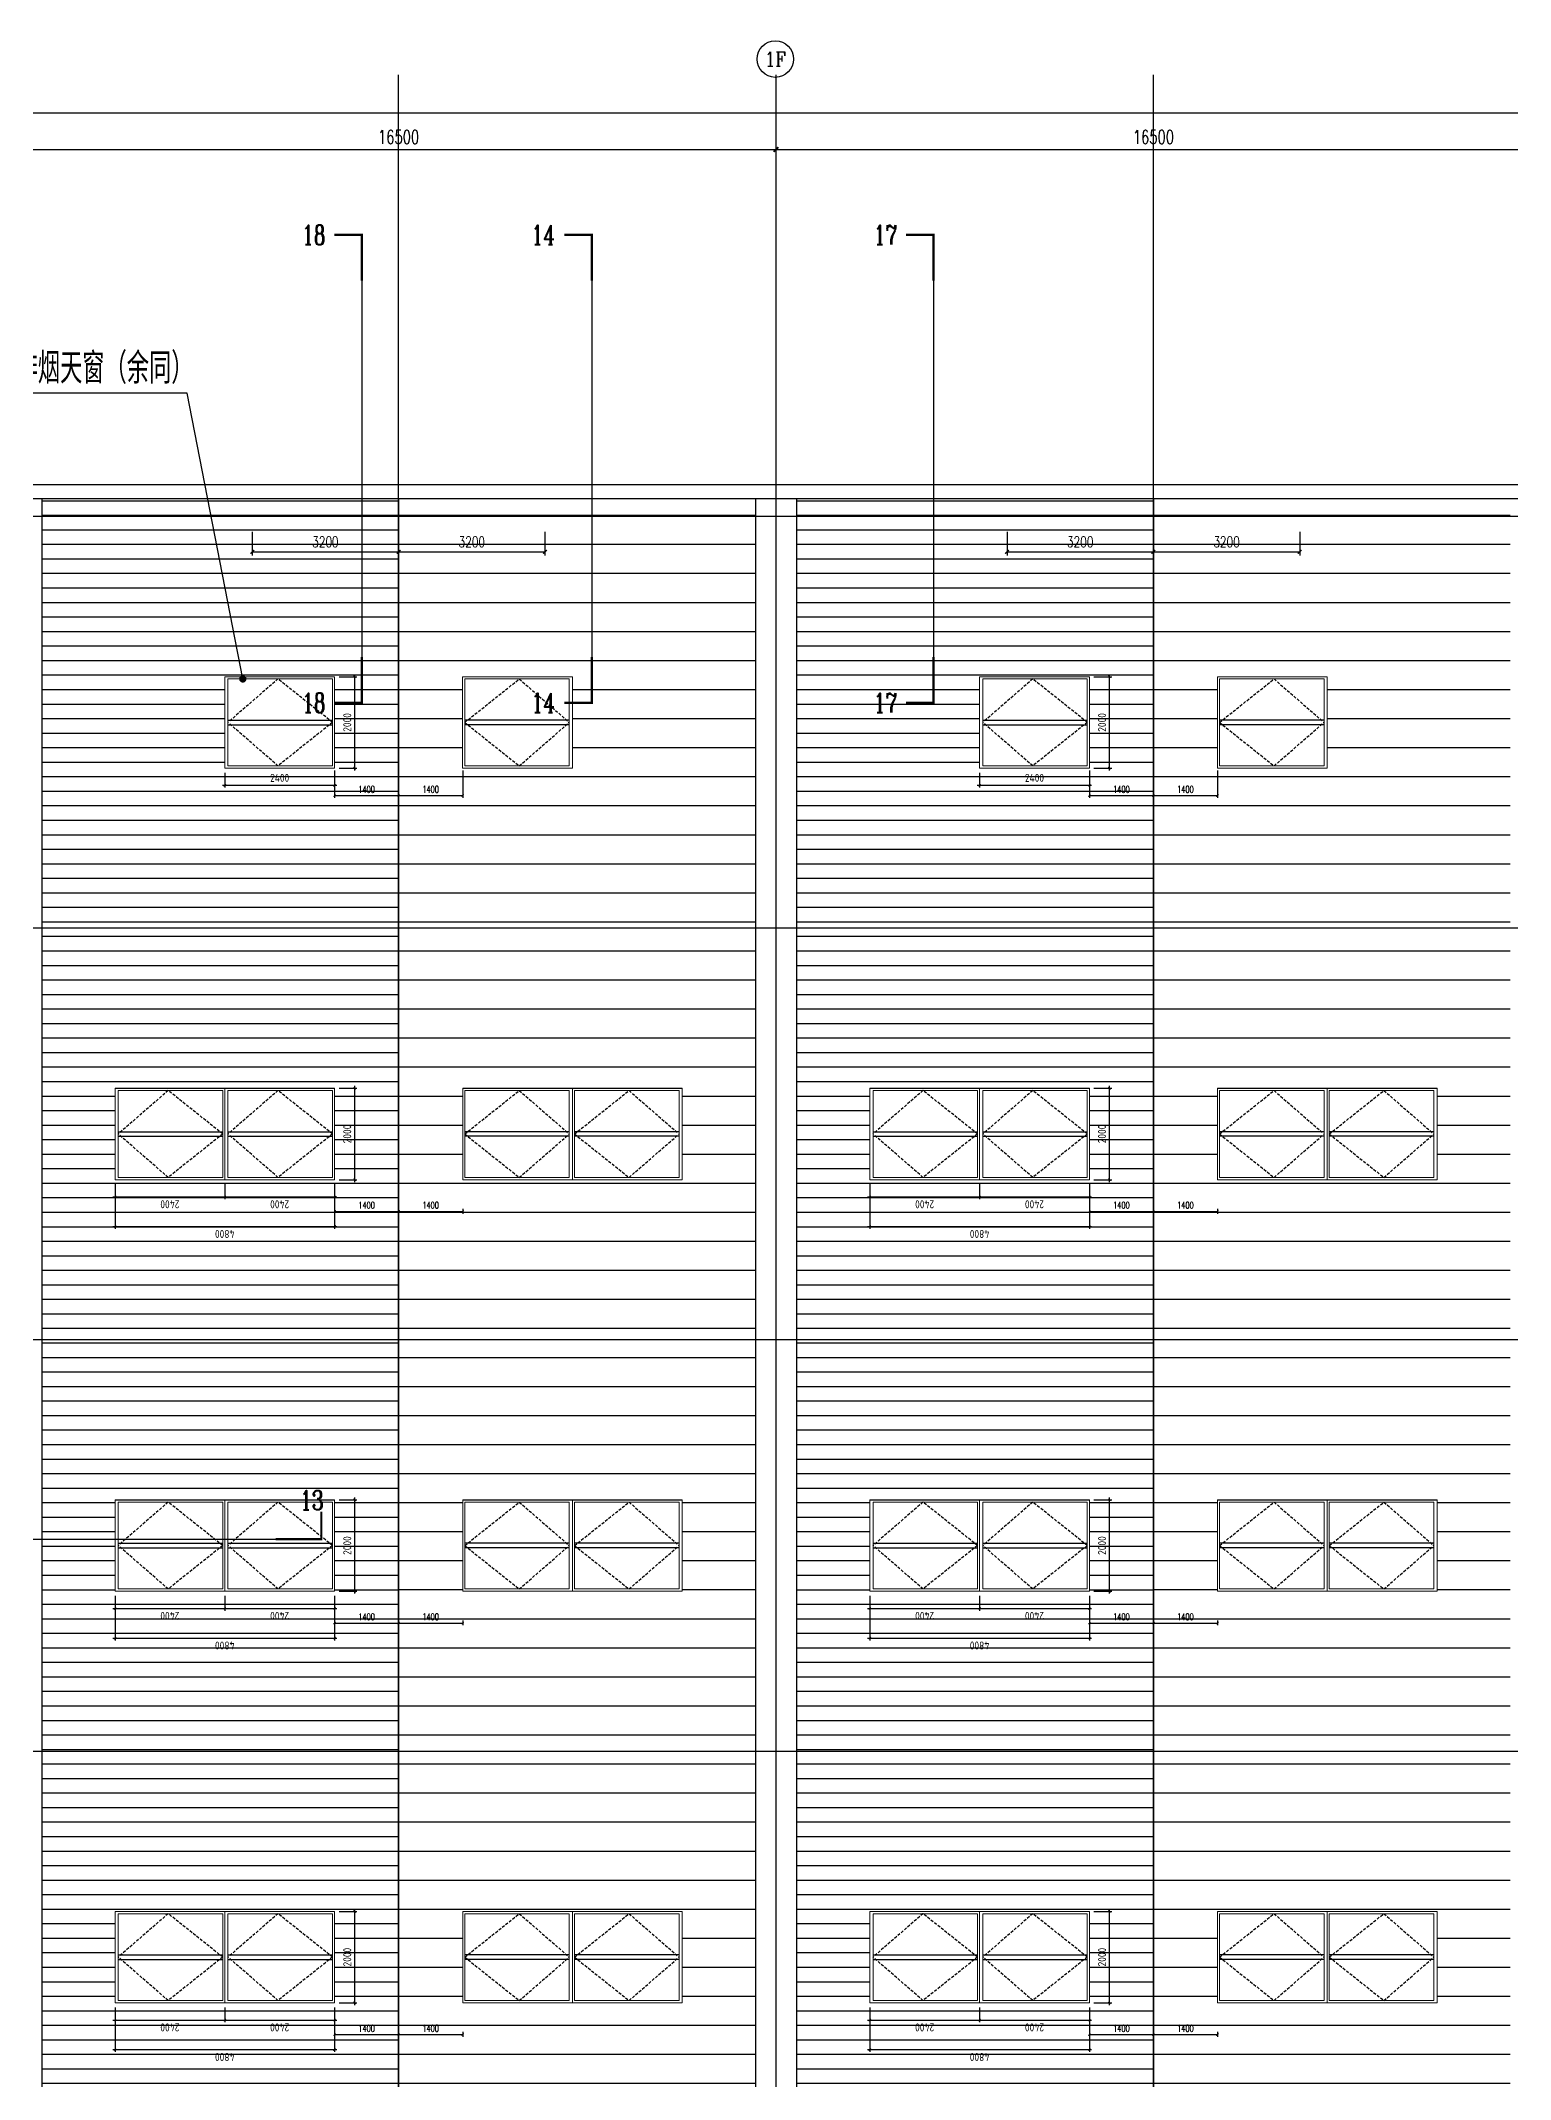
# Model space of a CAD drawing. Extents: x -954573 to 446329, y 489853 to 1226784.
# Drawn here: x 273473 to 305596, y 797650 to 842226 of the extents above; entities that cross this region are included whole.
import ezdxf
from ezdxf.enums import TextEntityAlignment as Align

# ---------------------------------------------------------------- set-up
doc = ezdxf.new("R2010")
doc.units = 0
doc.header["$LTSCALE"] = 10
doc.header["$MEASUREMENT"] = 0
for name, pattern in [('10平面$0$DOTE', [2.42, 2, -0.2, 0.02, -0.2]), ('10平面$0$HIDDEN', [9.525, 6.35, -3.175]), ('10平面$1$DASH', [0.35, 0.25, -0.1])]:
    doc.linetypes.add(name, pattern=pattern)
doc.layers.get('Defpoints').update_dxf_attribs({"color": 210})
for name, color, linetype in [('10平面$0$A-AXIS-D', 8, 'Continuous'), ('10平面$0$A-AXIS-DOTE', 8, '10平面$0$DOTE'), ('10平面$0$A-AXIS-DP', 8, 'Continuous'), ('10平面$0$A-AXIS-SYMB', 8, 'Continuous'), ('10平面$0$A-HATCH-2', 8, 'Continuous'), ('10平面$0$A-LIN-V', 8, 'Continuous'), ('10平面$0$A-SFCE', 8, 'Continuous'), ('10平面$0$A-WINDOW', 8, 'Continuous'), ('10平面$0$AS-WALL', 8, 'Continuous'), ('10平面$0$DIM_SYMB', 8, 'Continuous'), ('10平面$0$PUB_TEXT', 8, 'Continuous'), ('10平面$0$参考线', 8, 'Continuous'), ('10平面$0$外框', 1, '10平面$0$HIDDEN'), ('A-LIN-V', 9, 'Continuous')]:
    doc.layers.add(name, color=color, linetype=linetype)
doc.layers.add('10平面$0$成型线', color=3, linetype='Continuous', lineweight=18)
doc.styles.add('10平面$0$_TCH_AXIS', font='COMPLEX', dxfattribs={"bigfont": 'GBCBIG'})
doc.styles.add('10平面$0$_TCH_DIM', font='SIMPLEX', dxfattribs={"bigfont": 'GBCBIG'})
doc.styles.add('10平面$0$_TCH_DIM_T3', font='SIMPLEX', dxfattribs={"width": 0.705882, "bigfont": 'GBCBIG'})
doc.styles.add('10平面$0$_TCH_LABEL', font='COMPLEX', dxfattribs={"bigfont": 'GBCBIG'})
doc.styles.add('10平面$0$Standard', font='gbenor.shx', dxfattribs={"bigfont": 'gbcbig.shx'})
doc.dimstyles.new('10平面$0$50', dxfattribs={"dimscale": 50, "dimtxt": 3.5, "dimasz": 1, "dimexe": 1, "dimexo": 2, "dimgap": 1.5, "dimtad": 1, "dimdec": 0, "dimzin": 12, "dimdsep": 46, "dimtxsty": '10平面$0$Standard', "dimblk": '10平面$0$_ArchTick', "dimcen": 0.1, "dimdle": 1, "dimclrd": 3, "dimclre": 3, "dimclrt": 7, "dimadec": 0, "dimazin": 0, "dimtfac": 1, "dimtdec": 0, "dimtix": 1, "dimtmove": 2, "dimatfit": 3, "dimfxl": 0, "dimtolj": 1, "dimtzin": 0, "dimarcsym": 0})
doc.dimstyles.new('10平面$0$_TCH_ARCH&&100', dxfattribs={"dimtxt": 297.5, "dimasz": 100, "dimexe": 100, "dimexo": 100, "dimgap": 126.25, "dimtad": 1, "dimdec": 0, "dimzin": 0, "dimdsep": 46, "dimtxsty": '10平面$0$_TCH_DIM_T3', "dimblk": '10平面$0$_ArchTick', "dimcen": 0.09, "dimclrt": 7, "dimazin": 2, "dimtfac": 1, "dimtdec": 0, "dimtix": 1, "dimtmove": 2, "dimatfit": 3, "dimfxl": 0, "dimtolj": 1, "dimtzin": 0, "dimarcsym": 0})
doc.dimstyles.new('10平面$0$_TCH_ARCH&&50', dxfattribs={"dimtxt": 148.75, "dimasz": 50, "dimexe": 50, "dimexo": 50, "dimgap": 63.125, "dimtad": 1, "dimdec": 0, "dimzin": 0, "dimdsep": 46, "dimtxsty": '10平面$0$_TCH_DIM_T3', "dimblk": '10平面$0$_ArchTick', "dimcen": 0.09, "dimclrt": 7, "dimazin": 2, "dimtfac": 1, "dimtdec": 0, "dimtix": 1, "dimtmove": 2, "dimatfit": 3, "dimfxl": 0, "dimtolj": 1, "dimtzin": 0, "dimarcsym": 0})
doc.dimstyles.new('10平面$0$_TCH_ARCH&&80', dxfattribs={"dimtxt": 238, "dimasz": 80, "dimexe": 80, "dimexo": 80, "dimgap": 101, "dimtad": 1, "dimdec": 0, "dimzin": 0, "dimdsep": 46, "dimtxsty": '10平面$0$_TCH_DIM_T3', "dimblk": '10平面$0$_ArchTick', "dimcen": 0.09, "dimclrt": 7, "dimazin": 2, "dimtfac": 1, "dimtdec": 0, "dimtix": 1, "dimtmove": 2, "dimatfit": 3, "dimfxl": 0, "dimtolj": 1, "dimtzin": 0, "dimarcsym": 0})
pattern_1 = [(180, (-500100, 0), (-6e-14, -635), [])]
pattern_2 = [(180, (-500100, 0), (-3e-14, -317.5), [])]

# ---------------------------------------------------------------- blocks, each defined once
blk = doc.blocks.new('10平面$0$rrrrrrrrrrrrrrrrrrrrr')
at = {"layer": '10平面$0$A-HATCH-2'}
h = blk.add_hatch(dxfattribs=at)
h.set_pattern_fill('ANSI31', color=256, scale=200, angle=135)
h.set_pattern_definition(pattern_2)
h.paths.add_polyline_path([(-226604.2, 832220), (-218804.2, 832220), (-218804.2, 830430), (-218859, 746374.3), (-218804.2, 741420), (-226604.2, 741420)])
h = blk.add_hatch(dxfattribs=at)
h.set_pattern_fill('ANSI31', color=256, scale=400, angle=135)
h.set_pattern_definition(pattern_1)
h.paths.add_polyline_path([(-211004.2, 832220), (-218804.2, 832220), (-218804.2, 830430), (-218749.4, 746374.3), (-218804.2, 741420), (-211004.2, 741420)])
h = blk.add_hatch(dxfattribs=at)
h.set_pattern_fill('ANSI31', color=256, scale=200, angle=135)
h.set_pattern_definition(pattern_2)
h.paths.add_polyline_path([(-210104.2, 832220), (-202304.2, 832220), (-202304.2, 830430), (-202359, 746374.3), (-202304.2, 741420), (-210104.2, 741420)])
h = blk.add_hatch(dxfattribs=at)
h.set_pattern_fill('ANSI31', color=256, scale=400, angle=135)
h.set_pattern_definition(pattern_1)
h.paths.add_polyline_path([(-194504.2, 832220), (-202304.2, 832220), (-202304.2, 830430), (-202249.4, 746374.3), (-202304.2, 741420), (-194504.2, 741420)])
at = {"layer": '10平面$0$A-LIN-V'}
for points in [[(-226604.2, 832220), (-226604.2, 741420)], [(-211004.2, 832220), (-211004.2, 741420)], [(-210104.2, 832220), (-210104.2, 741420)]]:
    blk.add_lwpolyline(points, dxfattribs=at)
at = {"layer": '10平面$0$A-SFCE'}
for p, q in [((-230998, 832220), (-144154.2, 832220)), ((-218804.2, 832220), (-218804.2, 741420)), ((-202304.2, 832220), (-202304.2, 741420))]:
    blk.add_line(p, q, dxfattribs=at)
blk.add_lwpolyline([(-254054.1, 759320), (-254654.2, 759320), (-254654.2, 760283.3), (-231216.1, 832520), (-144154.2, 832520)], dxfattribs=at)
blk = doc.blocks.new('10平面$0$_ArchTick')
at = {"color": 0, "linetype": 'ByBlock', "const_width": 0.4}
blk.add_lwpolyline([(-0.5, -0.5), (0.5, 0.5)], dxfattribs=at)
blk = doc.blocks.new('*D3461')
at = {"layer": 'Defpoints', "color": 3, "lineweight": -2}
for p, q in [((105313, -25069), (105313, -25459)), ((107313, -25069), (107313, -25459)), ((105263, -25409), (107363, -25409))]:
    blk.add_line(p, q, dxfattribs=at)
at = {"layer": 'Defpoints', "color": 0}
for p in [(105313, -24969), (107313, -24969), (107313, -25409)]:
    blk.add_point(p, dxfattribs=at)
at = {"layer": 'Defpoints', "color": 3, "lineweight": -2, "xscale": 50, "yscale": 50, "zscale": 50, "rotation": 180}
blk.add_blockref('10平面$0$_ArchTick', (105313, -25409), dxfattribs=at)
at = {"layer": 'Defpoints', "color": 3, "lineweight": -2, "xscale": 50, "yscale": 50, "zscale": 50}
blk.add_blockref('10平面$0$_ArchTick', (107313, -25409), dxfattribs=at)
at = {"layer": 'Defpoints', "color": 7, "insert": (106313, -25246), "char_height": 175, "attachment_point": 5, "style": '10平面$0$Standard'}
blk.add_mtext('\\A1;2000', dxfattribs=at)
blk = doc.blocks.new('*D3462')
at = {"layer": 'Defpoints', "color": 3, "lineweight": -2}
for p, q in [((105213, -22569), (104888, -22569)), ((104938, -22519), (104938, -25019)), ((105213, -24969), (104888, -24969))]:
    blk.add_line(p, q, dxfattribs=at)
at = {"layer": 'Defpoints', "color": 0}
for p in [(105313, -22569), (104938, -24969), (105313, -24969)]:
    blk.add_point(p, dxfattribs=at)
at = {"layer": 'Defpoints', "color": 3, "lineweight": -2, "xscale": 50, "yscale": 50, "zscale": 50}
for p, rotation in [((104938, -22569), 90), ((104938, -24969), 270)]:
    blk.add_blockref('10平面$0$_ArchTick', p, dxfattribs=dict(at, rotation=rotation))
at = {"layer": 'Defpoints', "color": 7, "insert": (104776, -23769), "char_height": 175, "attachment_point": 5, "rotation": 90, "style": '10平面$0$Standard'}
blk.add_mtext('\\A1;2400', dxfattribs=at)
blk = doc.blocks.new('*D3463')
at = {"layer": 'Defpoints', "color": 3, "lineweight": -2}
for p, q in [((105213, -20169), (104240, -20169)), ((104290, -20119), (104290, -25019)), ((105213, -24969), (104240, -24969))]:
    blk.add_line(p, q, dxfattribs=at)
at = {"layer": 'Defpoints', "color": 0}
for p in [(105313, -20169), (104290, -24969), (105313, -24969)]:
    blk.add_point(p, dxfattribs=at)
at = {"layer": 'Defpoints', "color": 3, "lineweight": -2, "xscale": 50, "yscale": 50, "zscale": 50}
for p, rotation in [((104290, -20169), 90), ((104290, -24969), 270)]:
    blk.add_blockref('10平面$0$_ArchTick', p, dxfattribs=dict(at, rotation=rotation))
at = {"layer": 'Defpoints', "color": 7, "insert": (104128, -22569), "char_height": 175, "attachment_point": 5, "rotation": 90, "style": '10平面$0$Standard'}
blk.add_mtext('\\A1;4800', dxfattribs=at)
blk = doc.blocks.new('*D3464')
at = {"layer": 'Defpoints', "color": 3, "lineweight": -2}
for p, q in [((105213, -20169), (104888, -20169)), ((104938, -20119), (104938, -22619)), ((105213, -22569), (104888, -22569))]:
    blk.add_line(p, q, dxfattribs=at)
at = {"layer": 'Defpoints', "color": 0}
for p in [(105313, -20169), (104938, -22569), (105313, -22569)]:
    blk.add_point(p, dxfattribs=at)
at = {"layer": 'Defpoints', "color": 3, "lineweight": -2, "xscale": 50, "yscale": 50, "zscale": 50}
for p, rotation in [((104938, -20169), 90), ((104938, -22569), 270)]:
    blk.add_blockref('10平面$0$_ArchTick', p, dxfattribs=dict(at, rotation=rotation))
at = {"layer": 'Defpoints', "color": 7, "insert": (104776, -21369), "char_height": 175, "attachment_point": 5, "rotation": 90, "style": '10平面$0$Standard'}
blk.add_mtext('\\A1;2400', dxfattribs=at)
blk = doc.blocks.new('*D3469')
at = {"layer": '10平面$0$A-WINDOW', "color": 0, "lineweight": -2}
for p, q in [((368233, 714320), (368340, 714320)), ((368290, 712920), (368290, 714320)), ((368233, 712920), (368340, 712920))]:
    blk.add_line(p, q, dxfattribs=at)
at = {"layer": 'Defpoints', "color": 0}
for p in [(368183, 714320), (368290, 714320), (368183, 712920)]:
    blk.add_point(p, dxfattribs=at)
at = {"layer": '10平面$0$A-WINDOW', "color": 0, "lineweight": -2, "xscale": 50, "yscale": 50, "zscale": 50}
for p, rotation in [((368290, 714320), 90), ((368290, 712920), 270)]:
    blk.add_blockref('10平面$0$_ArchTick', p, dxfattribs=dict(at, rotation=rotation))
at = {"layer": '10平面$0$A-WINDOW', "color": 7, "insert": (368153, 713620), "char_height": 148.8, "attachment_point": 5, "rotation": 90, "style": '10平面$0$_TCH_DIM_T3'}
blk.add_mtext('\\A1;1400', dxfattribs=at)
blk = doc.blocks.new('*D3470')
at = {"layer": '10平面$0$A-WINDOW', "color": 0, "lineweight": -2}
for p, q in [((368233, 715720), (368340, 715720)), ((368290, 714320), (368290, 715720)), ((368233, 714320), (368340, 714320))]:
    blk.add_line(p, q, dxfattribs=at)
at = {"layer": 'Defpoints', "color": 0}
for p in [(368183, 715720), (368290, 715720), (368183, 714320)]:
    blk.add_point(p, dxfattribs=at)
at = {"layer": '10平面$0$A-WINDOW', "color": 0, "lineweight": -2, "xscale": 50, "yscale": 50, "zscale": 50}
for p, rotation in [((368290, 715720), 90), ((368290, 714320), 270)]:
    blk.add_blockref('10平面$0$_ArchTick', p, dxfattribs=dict(at, rotation=rotation))
at = {"layer": '10平面$0$A-WINDOW', "color": 7, "insert": (368153, 715020), "char_height": 148.8, "attachment_point": 5, "rotation": 90, "style": '10平面$0$_TCH_DIM_T3'}
blk.add_mtext('\\A1;1400', dxfattribs=at)
blk = doc.blocks.new('*D3466')
at = {"layer": 'Defpoints', "color": 3, "lineweight": -2}
for p, q in [((279996, 747320), (280385, 747320)), ((280335, 745270), (280335, 747370)), ((279996, 745320), (280385, 745320))]:
    blk.add_line(p, q, dxfattribs=at)
at = {"layer": 'Defpoints', "color": 0}
for p in [(279896, 747320), (280335, 747320), (279896, 745320)]:
    blk.add_point(p, dxfattribs=at)
at = {"layer": 'Defpoints', "color": 3, "lineweight": -2, "xscale": 50, "yscale": 50, "zscale": 50}
for p, rotation in [((280335, 747320), 90), ((280335, 745320), 270)]:
    blk.add_blockref('10平面$0$_ArchTick', p, dxfattribs=dict(at, rotation=rotation))
at = {"layer": 'Defpoints', "color": 7, "insert": (280173, 746320), "char_height": 175, "attachment_point": 5, "rotation": 90, "style": '10平面$0$Standard'}
blk.add_mtext('\\A1;2000', dxfattribs=at)
blk = doc.blocks.new('*D3467')
at = {"layer": 'Defpoints', "color": 3, "lineweight": -2}
for p, q in [((277446, 744945), (279946, 744945)), ((277496, 745220), (277496, 744895)), ((279896, 745220), (279896, 744895))]:
    blk.add_line(p, q, dxfattribs=at)
at = {"layer": 'Defpoints', "color": 0}
for p in [(277496, 745320), (279896, 745320), (279896, 744945)]:
    blk.add_point(p, dxfattribs=at)
at = {"layer": 'Defpoints', "color": 3, "lineweight": -2, "xscale": 50, "yscale": 50, "zscale": 50, "rotation": 180}
blk.add_blockref('10平面$0$_ArchTick', (277496, 744945), dxfattribs=at)
at = {"layer": 'Defpoints', "color": 3, "lineweight": -2, "xscale": 50, "yscale": 50, "zscale": 50}
blk.add_blockref('10平面$0$_ArchTick', (279896, 744945), dxfattribs=at)
at = {"layer": 'Defpoints', "color": 7, "insert": (278696, 745108), "char_height": 175, "attachment_point": 5, "style": '10平面$0$Standard'}
blk.add_mtext('\\A1;2400', dxfattribs=at)
blk = doc.blocks.new('*D3473')
at = {"layer": '10平面$0$A-WINDOW', "color": 0, "lineweight": -2}
for p, q in [((296396, 826270), (296396, 825670)), ((297796, 826270), (297796, 825670)), ((296396, 825720), (297796, 825720))]:
    blk.add_line(p, q, dxfattribs=at)
at = {"layer": 'Defpoints', "color": 0}
for p in [(296396, 826320), (297796, 826320), (297796, 825720)]:
    blk.add_point(p, dxfattribs=at)
at = {"layer": '10平面$0$A-WINDOW', "color": 0, "lineweight": -2, "xscale": 50, "yscale": 50, "zscale": 50, "rotation": 180}
blk.add_blockref('10平面$0$_ArchTick', (296396, 825720), dxfattribs=at)
at = {"layer": '10平面$0$A-WINDOW', "color": 0, "lineweight": -2, "xscale": 50, "yscale": 50, "zscale": 50}
blk.add_blockref('10平面$0$_ArchTick', (297796, 825720), dxfattribs=at)
at = {"layer": '10平面$0$A-WINDOW', "color": 7, "insert": (297096, 825858), "char_height": 148.8, "attachment_point": 5, "style": '10平面$0$_TCH_DIM_T3'}
blk.add_mtext('\\A1;1400', dxfattribs=at)
blk = doc.blocks.new('*D3474')
at = {"layer": '10平面$0$A-WINDOW', "color": 0, "lineweight": -2}
for p, q in [((297796, 826270), (297796, 825670)), ((299196, 826270), (299196, 825670)), ((297796, 825720), (299196, 825720))]:
    blk.add_line(p, q, dxfattribs=at)
at = {"layer": 'Defpoints', "color": 0}
for p in [(297796, 826320), (299196, 826320), (299196, 825720)]:
    blk.add_point(p, dxfattribs=at)
at = {"layer": '10平面$0$A-WINDOW', "color": 0, "lineweight": -2, "xscale": 50, "yscale": 50, "zscale": 50, "rotation": 180}
blk.add_blockref('10平面$0$_ArchTick', (297796, 825720), dxfattribs=at)
at = {"layer": '10平面$0$A-WINDOW', "color": 0, "lineweight": -2, "xscale": 50, "yscale": 50, "zscale": 50}
blk.add_blockref('10平面$0$_ArchTick', (299196, 825720), dxfattribs=at)
at = {"layer": '10平面$0$A-WINDOW', "color": 7, "insert": (298496, 825858), "char_height": 148.8, "attachment_point": 5, "style": '10平面$0$_TCH_DIM_T3'}
blk.add_mtext('\\A1;1400', dxfattribs=at)
blk = doc.blocks.new('*D2930')
at = {"layer": '10平面$0$A-AXIS-D', "color": 0, "lineweight": -2}
for p, q in [((-6218, 34220), (-6218, 35127)), ((-6218, 35027), (10282, 35027)), ((10282, 34220), (10282, 35127))]:
    blk.add_line(p, q, dxfattribs=at)
at = {"layer": 'Defpoints', "color": 0}
for p in [(10282, 35027), (-6218, 34120), (10282, 34120)]:
    blk.add_point(p, dxfattribs=at)
at = {"layer": '10平面$0$A-AXIS-D', "color": 0, "lineweight": -2, "xscale": 100, "yscale": 100, "zscale": 100, "rotation": 180}
blk.add_blockref('10平面$0$_ArchTick', (-6218, 35027), dxfattribs=at)
at = {"layer": '10平面$0$A-AXIS-D', "color": 0, "lineweight": -2, "xscale": 100, "yscale": 100, "zscale": 100}
blk.add_blockref('10平面$0$_ArchTick', (10282, 35027), dxfattribs=at)
at = {"layer": '10平面$0$A-AXIS-D', "color": 7, "insert": (2032, 35302), "char_height": 297.5, "attachment_point": 5, "style": '10平面$0$_TCH_DIM_T3'}
blk.add_mtext('\\A1;16500', dxfattribs=at)
blk = doc.blocks.new('*D2931')
at = {"layer": '10平面$0$A-AXIS-D', "color": 0, "lineweight": -2}
for p, q in [((10282, 34220), (10282, 35127)), ((10282, 35027), (26782, 35027)), ((26782, 34220), (26782, 35127))]:
    blk.add_line(p, q, dxfattribs=at)
at = {"layer": 'Defpoints', "color": 0}
for p in [(26782, 35027), (10282, 34120), (26782, 34120)]:
    blk.add_point(p, dxfattribs=at)
at = {"layer": '10平面$0$A-AXIS-D', "color": 0, "lineweight": -2, "xscale": 100, "yscale": 100, "zscale": 100, "rotation": 180}
blk.add_blockref('10平面$0$_ArchTick', (10282, 35027), dxfattribs=at)
at = {"layer": '10平面$0$A-AXIS-D', "color": 0, "lineweight": -2, "xscale": 100, "yscale": 100, "zscale": 100}
blk.add_blockref('10平面$0$_ArchTick', (26782, 35027), dxfattribs=at)
at = {"layer": '10平面$0$A-AXIS-D', "color": 7, "insert": (18532, 35302), "char_height": 297.5, "attachment_point": 5, "style": '10平面$0$_TCH_DIM_T3'}
blk.add_mtext('\\A1;16500', dxfattribs=at)
blk = doc.blocks.new('*D3041')
at = {"layer": '10平面$0$A-AXIS-D', "color": 0, "lineweight": -2}
for p, q in [((-33818, 34320), (-33818, 35927)), ((-33818, 35827), (92682, 35827)), ((92682, 34320), (92682, 35927))]:
    blk.add_line(p, q, dxfattribs=at)
at = {"layer": 'Defpoints', "color": 0}
for p in [(92682, 35827), (-33818, 34220), (92682, 34220)]:
    blk.add_point(p, dxfattribs=at)
at = {"layer": '10平面$0$A-AXIS-D', "color": 0, "lineweight": -2, "xscale": 100, "yscale": 100, "zscale": 100, "rotation": 180}
blk.add_blockref('10平面$0$_ArchTick', (-33818, 35827), dxfattribs=at)
at = {"layer": '10平面$0$A-AXIS-D', "color": 0, "lineweight": -2, "xscale": 100, "yscale": 100, "zscale": 100}
blk.add_blockref('10平面$0$_ArchTick', (92682, 35827), dxfattribs=at)
at = {"layer": '10平面$0$A-AXIS-D', "color": 7, "insert": (29432, 36102), "char_height": 297.5, "attachment_point": 5, "style": '10平面$0$_TCH_DIM_T3'}
blk.add_mtext('\\A1;126500', dxfattribs=at)
blk = doc.blocks.new('*D3174')
at = {"layer": '10平面$0$A-AXIS-DP', "color": 0, "lineweight": -2}
for p, q in [((18532, 26670), (18532, 26150)), ((21732, 26670), (21732, 26150)), ((18532, 26230), (21732, 26230))]:
    blk.add_line(p, q, dxfattribs=at)
at = {"layer": 'Defpoints', "color": 0}
for p in [(18532, 26750), (21732, 26750), (21732, 26230)]:
    blk.add_point(p, dxfattribs=at)
at = {"layer": '10平面$0$A-AXIS-DP', "color": 0, "lineweight": -2, "xscale": 80, "yscale": 80, "zscale": 80, "rotation": 180}
blk.add_blockref('10平面$0$_ArchTick', (18532, 26230), dxfattribs=at)
at = {"layer": '10平面$0$A-AXIS-DP', "color": 0, "lineweight": -2, "xscale": 80, "yscale": 80, "zscale": 80}
blk.add_blockref('10平面$0$_ArchTick', (21732, 26230), dxfattribs=at)
at = {"layer": '10平面$0$A-AXIS-DP', "color": 7, "insert": (20132, 26450), "char_height": 238, "attachment_point": 5, "style": '10平面$0$_TCH_DIM_T3'}
blk.add_mtext('\\A1;3200', dxfattribs=at)
blk = doc.blocks.new('*D3175')
at = {"layer": '10平面$0$A-AXIS-DP', "color": 0, "lineweight": -2}
for p, q in [((15332, 26670), (15332, 26150)), ((18532, 26670), (18532, 26150)), ((15332, 26230), (18532, 26230))]:
    blk.add_line(p, q, dxfattribs=at)
at = {"layer": 'Defpoints', "color": 0}
for p in [(15332, 26750), (18532, 26750), (18532, 26230)]:
    blk.add_point(p, dxfattribs=at)
at = {"layer": '10平面$0$A-AXIS-DP', "color": 0, "lineweight": -2, "xscale": 80, "yscale": 80, "zscale": 80, "rotation": 180}
blk.add_blockref('10平面$0$_ArchTick', (15332, 26230), dxfattribs=at)
at = {"layer": '10平面$0$A-AXIS-DP', "color": 0, "lineweight": -2, "xscale": 80, "yscale": 80, "zscale": 80}
blk.add_blockref('10平面$0$_ArchTick', (18532, 26230), dxfattribs=at)
at = {"layer": '10平面$0$A-AXIS-DP', "color": 7, "insert": (16932, 26450), "char_height": 238, "attachment_point": 5, "style": '10平面$0$_TCH_DIM_T3'}
blk.add_mtext('\\A1;3200', dxfattribs=at)
blk = doc.blocks.new('*D3176')
at = {"layer": '10平面$0$A-AXIS-DP', "color": 0, "lineweight": -2}
for p, q in [((2032, 26670), (2032, 26150)), ((5232, 26670), (5232, 26150)), ((2032, 26230), (5232, 26230))]:
    blk.add_line(p, q, dxfattribs=at)
at = {"layer": 'Defpoints', "color": 0}
for p in [(2032, 26750), (5232, 26750), (5232, 26230)]:
    blk.add_point(p, dxfattribs=at)
at = {"layer": '10平面$0$A-AXIS-DP', "color": 0, "lineweight": -2, "xscale": 80, "yscale": 80, "zscale": 80, "rotation": 180}
blk.add_blockref('10平面$0$_ArchTick', (2032, 26230), dxfattribs=at)
at = {"layer": '10平面$0$A-AXIS-DP', "color": 0, "lineweight": -2, "xscale": 80, "yscale": 80, "zscale": 80}
blk.add_blockref('10平面$0$_ArchTick', (5232, 26230), dxfattribs=at)
at = {"layer": '10平面$0$A-AXIS-DP', "color": 7, "insert": (3632, 26450), "char_height": 238, "attachment_point": 5, "style": '10平面$0$_TCH_DIM_T3'}
blk.add_mtext('\\A1;3200', dxfattribs=at)
blk = doc.blocks.new('*D3177')
at = {"layer": '10平面$0$A-AXIS-DP', "color": 0, "lineweight": -2}
for p, q in [((-1168, 26670), (-1168, 26150)), ((2032, 26670), (2032, 26150)), ((-1168, 26230), (2032, 26230))]:
    blk.add_line(p, q, dxfattribs=at)
at = {"layer": 'Defpoints', "color": 0}
for p in [(-1168, 26750), (2032, 26750), (2032, 26230)]:
    blk.add_point(p, dxfattribs=at)
at = {"layer": '10平面$0$A-AXIS-DP', "color": 0, "lineweight": -2, "xscale": 80, "yscale": 80, "zscale": 80, "rotation": 180}
blk.add_blockref('10平面$0$_ArchTick', (-1168, 26230), dxfattribs=at)
at = {"layer": '10平面$0$A-AXIS-DP', "color": 0, "lineweight": -2, "xscale": 80, "yscale": 80, "zscale": 80}
blk.add_blockref('10平面$0$_ArchTick', (2032, 26230), dxfattribs=at)
at = {"layer": '10平面$0$A-AXIS-DP', "color": 7, "insert": (432, 26450), "char_height": 238, "attachment_point": 5, "style": '10平面$0$_TCH_DIM_T3'}
blk.add_mtext('\\A1;3200', dxfattribs=at)
blk = doc.blocks.new('10平面$0$tc')
blk.add_wipeout([(105308.2, -20169.2), (105308.2, -24969.2), (107308.2, -24969.2), (107308.1, -20169.2)]).dxf.layer = '10平面$0$参考线'
at = {"color": 2}
for p, q in [((106262.8, -20239.2), (106262.8, -22524.2)), ((106363.6, -20239.2), (106363.6, -22524.2)), ((106262.8, -22639.2), (106262.8, -24924.2)), ((106363.6, -22639.2), (106363.6, -24924.2))]:
    blk.add_line(p, q, dxfattribs=at)
at = {"layer": '10平面$0$外框'}
for points in [[(106313.2, -22524.2), (105363.2, -21331.7), (106313.2, -20239.2)], [(106313.2, -22524.2), (107263.2, -21331.7), (106313.2, -20239.2)], [(106313.2, -24924.2), (105363.2, -23731.7), (106313.2, -22639.2)], [(106313.2, -24924.2), (107263.2, -23731.7), (106313.2, -22639.2)]]:
    blk.add_lwpolyline(points, dxfattribs=at)
at = {"layer": '10平面$0$成型线'}
for p, q in [((105313.2, -22569.2), (107313.2, -22569.2)), ((105313.2, -24969.2), (107313.2, -24969.2))]:
    blk.add_line(p, q, dxfattribs=at)
for points in [[(105313.2, -22569.2), (105313.2, -20169.2), (107313.2, -20169.2), (107313.2, -22569.2)], [(105313.2, -24969.2), (105313.2, -22569.2), (107313.2, -22569.2), (107313.2, -24969.2)]]:
    blk.add_lwpolyline(points, dxfattribs=at)
for points in [[(105363.2, -22524.2), (107263.2, -22524.2), (107263.2, -20239.2), (105363.2, -20239.2)], [(105363.2, -24924.2), (107263.2, -24924.2), (107263.2, -22639.2), (105363.2, -22639.2)]]:
    blk.add_lwpolyline(points, close=True, dxfattribs=at)
at = {"layer": 'Defpoints'}
for p1, p2, distance, picture, middle in [((105313.2, -20169.2), (105313.2, -24969.2), -1023.2, '*D3463', (104127.5, -22569.2)), ((105313.2, -20169.2), (105313.2, -22569.2), -374.7, '*D3464', (104776, -21369.2)), ((105313.2, -22569.2), (105313.2, -24969.2), -374.7, '*D3462', (104776, -23769.2)), ((105313.2, -24969.2), (107313.2, -24969.2), -439.5, '*D3461', (106313.2, -25246.3))]:
    dim = blk.add_aligned_dim(p1=p1, p2=p2, distance=distance, dimstyle='10平面$0$50', dxfattribs=at)
    dim.commit()
    dim.dimension.update_dxf_attribs({"geometry": picture, "text_midpoint": middle})
blk = doc.blocks.new('10平面$0$423432432222')
at = {"xscale": -1}
blk.add_blockref('10平面$0$tc', (472909.1, 740689.2), dxfattribs=at)
at = {"rotation": 180}
blk.add_blockref('10平面$0$tc', (472909.1, 687950.8), dxfattribs=at)
at = {"layer": '10平面$0$A-WINDOW', "color": 1}
for p1, p2, picture, middle in [((368182.5, 714320), (368182.5, 715720), '*D3470', (368152.5, 715020)), ((368182.5, 712920), (368182.5, 714320), '*D3469', (368152.5, 713620))]:
    dim = blk.add_aligned_dim(p1=p1, p2=p2, distance=-107.5, dimstyle='10平面$0$_TCH_ARCH&&50', dxfattribs=at)
    dim.commit()
    dim.dimension.update_dxf_attribs({"geometry": picture, "text_midpoint": middle})
blk = doc.blocks.new('10平面$0$44')
blk.add_wipeout([(277495.8, 745320), (279895.9, 745320), (279895.8, 747320), (277495.8, 747320)]).dxf.layer = '10平面$0$参考线'
at = {"color": 2}
for p, q in [((277565.8, 746370.4), (279850.8, 746370.4)), ((277565.8, 746269.6), (279850.8, 746269.6))]:
    blk.add_line(p, q, dxfattribs=at)
at = {"layer": '10平面$0$外框'}
for points in [[(279850.8, 746320), (278658.3, 747270), (277565.8, 746320)], [(279850.8, 746320), (278658.3, 745370), (277565.8, 746320)]]:
    blk.add_lwpolyline(points, dxfattribs=at)
at = {"layer": '10平面$0$成型线'}
blk.add_line((279895.8, 745320), (279895.8, 747320), dxfattribs=at)
blk.add_lwpolyline([(279895.8, 745320), (277495.8, 745320), (277495.8, 747320), (279895.8, 747320)], dxfattribs=at)
blk.add_lwpolyline([(279850.8, 745370), (279850.8, 747270), (277565.8, 747270), (277565.8, 745370)], close=True, dxfattribs=at)
at = {"layer": 'Defpoints'}
for p1, p2, distance, picture, middle in [((279895.8, 745320), (279895.8, 747320), -439.5, '*D3466', (280172.9, 746320)), ((277495.8, 745320), (279895.8, 745320), -374.7, '*D3467', (278695.8, 745107.8))]:
    dim = blk.add_aligned_dim(p1=p1, p2=p2, distance=distance, dimstyle='10平面$0$50', dxfattribs=at)
    dim.commit()
    dim.dimension.update_dxf_attribs({"geometry": picture, "text_midpoint": middle})
blk = doc.blocks.new('10平面$0$eeee')
at = {"layer": '10平面$0$A-LIN-V'}
blk.add_blockref('10平面$0$44', (16500, 81000), dxfattribs=at)
at = {"layer": '10平面$0$A-LIN-V', "xscale": -1}
blk.add_blockref('10平面$0$44', (579091.6, 81000), dxfattribs=at)
at = {"layer": '10平面$0$A-WINDOW', "color": 1}
for p1, p2, picture, middle in [((296395.8, 826320), (297795.8, 826320), '*D3473', (297095.8, 825857.5)), ((297795.8, 826320), (299195.8, 826320), '*D3474', (298495.8, 825857.5))]:
    dim = blk.add_aligned_dim(p1=p1, p2=p2, distance=-600, dimstyle='10平面$0$_TCH_ARCH&&50', dxfattribs=at)
    dim.commit()
    dim.dimension.update_dxf_attribs({"geometry": picture, "text_midpoint": middle})
blk = doc.blocks.new('10平面$0$242343243')
at = {"layer": '10平面$0$A-WINDOW'}
for p in [(-16500, 0), (0, 0)]:
    blk.add_blockref('10平面$0$eeee', p, dxfattribs=at)
at = {"layer": '10平面$0$A-WINDOW', "rotation": 270}
for p in [(-433024, 1184916), (-416524, 1184916), (-433024, 1175916), (-416524, 1175916), (-433024, 1166916), (-416524, 1166916)]:
    blk.add_blockref('10平面$0$423432432222', p, dxfattribs=at)
blk = doc.blocks.new('10平面$0$dote')
at = {"layer": '10平面$0$A-AXIS-D'}
blk.add_circle((10267.3, 37006.1), 400, dxfattribs=at)
at = {"layer": '10平面$0$A-AXIS-DOTE'}
for p, q in [((2032.2, -69160), (2032.2, 36662.3)), ((10282.2, -68993.9), (10282.2, 36662.3)), ((18532.2, -69160), (18532.2, 36662.3)), ((76282.2, 27000), (-41310, 27000)), ((76282.2, 18000), (-41310, 18000)), ((76282.2, 9000), (-41310, 9000)), ((76282.2, 0), (-41310, 0))]:
    blk.add_line(p, q, dxfattribs=at)
at = {"layer": '10平面$0$DIM_SYMB', "linetype": '10平面$1$DASH', "ltscale": 3}
for p, q in [((1226.4, 32360), (1226.4, 23730)), ((6256.4, 32360), (6256.4, 23730)), ((13726.4, 32360), (13726.4, 23730))]:
    blk.add_line(p, q, dxfattribs=at)
at = {"layer": '10平面$0$DIM_SYMB', "const_width": 50}
for points in [[(626.4, 33160), (1226.4, 33160), (1226.4, 32160)], [(5656.4, 33160), (6256.4, 33160), (6256.4, 32160)], [(13126.4, 33160), (13726.4, 33160), (13726.4, 32160)], [(1226.4, 23930), (1226.4, 22930), (626.4, 22930)], [(6256.4, 23930), (6256.4, 22930), (5656.4, 22930)], [(13726.4, 23930), (13726.4, 22930), (13126.4, 22930)], [(-657.5, 4637.4), (342.5, 4637.4), (342.5, 5237.4)]]:
    blk.add_lwpolyline(points, dxfattribs=at)
at = {"layer": '10平面$0$DIM_SYMB', "linetype": '10平面$1$DASH', "ltscale": 3}
blk.add_lwpolyline([(-34652.4, 4637.4), (-516.1, 4637.4)], dxfattribs=at)
at = {"layer": '10平面$0$PUB_TEXT', "style": '10平面$0$_TCH_AXIS'}
blk.add_text('1F', height=314.07, dxfattribs=at).set_placement((10035.5, 36849.1), (10499.1, 36849.1), align=Align.FIT)
at = {"layer": '10平面$0$PUB_TEXT', "style": '10平面$0$_TCH_LABEL', "width": 0.705882}
for s, p in [('18', (-80.8, 32947.5)), ('14', (4935, 32947.5)), ('17', (12419.2, 32947.5)), ('18', (-80.8, 22717.5)), ('14', (4935, 22717.5)), ('17', (12419.2, 22717.5)), ('13', (-123.7, 5277.5))]:
    blk.add_text(s, height=425, dxfattribs=at).set_placement(p)
at = {"layer": '10平面$0$A-AXIS-D'}
for base, p1, p2, picture, middle in [((92682.2, 35826.7), (-33817.8, 34220), (92682.2, 34220), '*D3041', (29432.2, 36101.7)), ((10282.2, 35026.7), (-6217.8, 34120), (10282.2, 34120), '*D2930', (2032.2, 35301.7)), ((26782.2, 35026.7), (10282.2, 34120), (26782.2, 34120), '*D2931', (18532.2, 35301.7))]:
    dim = blk.add_linear_dim(base=base, p1=p1, p2=p2, angle=0, dimstyle='10平面$0$_TCH_ARCH&&100', override={"dimgap": 0}, dxfattribs=at)
    dim.commit()
    dim.dimension.update_dxf_attribs({"geometry": picture, "text_midpoint": middle, "dimtype": 129})
at = {"layer": '10平面$0$A-AXIS-DP'}
for p1, p2, picture, middle in [((-1167.8, 26750), (2032.2, 26750), '*D3177', (432.2, 26450)), ((2032.2, 26750), (5232.2, 26750), '*D3176', (3632.2, 26450)), ((15332.2, 26750), (18532.2, 26750), '*D3175', (16932.2, 26450)), ((18532.2, 26750), (21732.2, 26750), '*D3174', (20132.2, 26450))]:
    dim = blk.add_aligned_dim(p1=p1, p2=p2, distance=-520, dimstyle='10平面$0$_TCH_ARCH&&80', dxfattribs=at)
    dim.commit()
    dim.dimension.update_dxf_attribs({"geometry": picture, "text_midpoint": middle})
blk = doc.blocks.new('10平面')
at = {"layer": '10平面$0$A-AXIS-SYMB'}
blk.add_line((276670, 834520), (269310, 834520), dxfattribs=at)
blk.add_blockref('10平面$0$rrrrrrrrrrrrrrrrrrrrr', (500100, 0))
at = {"layer": '10平面$0$PUB_TEXT', "style": '10平面$0$_TCH_DIM'}
blk.add_text('三角型电动采光排烟天窗（余同）', height=675.177, dxfattribs=at).set_placement((269520, 834730))
at = {"layer": '10平面$0$A-WINDOW'}
blk.add_blockref('10平面$0$242343243', (0, 0), dxfattribs=at)
at = {"layer": '10平面$0$A-AXIS-SYMB'}
blk.add_line((277890, 828270), (276670, 834520), dxfattribs=at)
at = {"layer": '10平面$0$A-AXIS-SYMB', "const_width": 80}
blk.add_lwpolyline([(277897.7, 828230.7, 1), (277882.3, 828309.3, 1)], format="xyb", close=True, dxfattribs=at)
at = {"layer": '10平面$0$AS-WALL'}
blk.add_blockref('10平面$0$dote', (279263.6, 804820), dxfattribs=at)

msp = doc.modelspace()

# ---------------------------------------------------------------- block references
at = {"layer": 'A-LIN-V'}
msp.add_blockref('10平面', (0, 0), dxfattribs=at)

doc.saveas('drawing.dxf')
